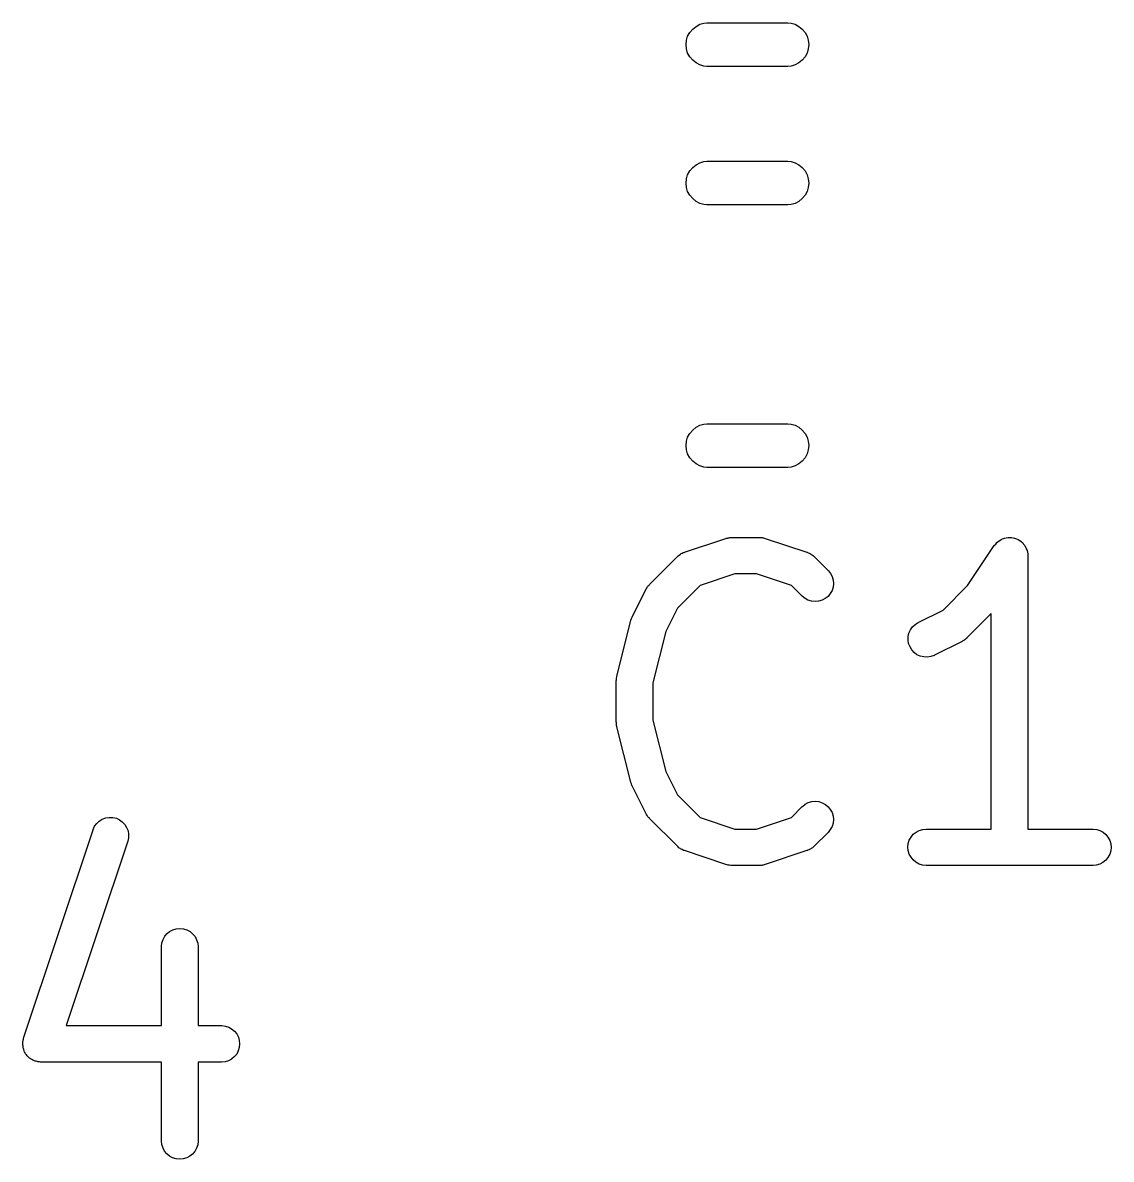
# Model space of a CAD drawing. Extents: x 160.5 to 231.1, y -123.8 to -81.5.
# Drawn here: x 185.312 to 188.298, y -94.918 to -91.8 of the extents above; entities that cross this region are included whole.
import ezdxf

# ---------------------------------------------------------------- set-up
doc = ezdxf.new("R2010")
doc.units = 0
doc.layers.add('BLACK', color=7, linetype='CONTINUOUS')

msp = doc.modelspace()

# ---------------------------------------------------------------- linework, layer by layer
at = {"layer": 'BLACK', "linetype": 'CONTINUOUS'}
for p, q in [((187.142, -91.8265), (187.15, -91.8174)), ((187.15, -91.8174), (187.159, -91.8099)), ((187.159, -91.8099), (187.169, -91.8043)), ((187.169, -91.8043), (187.18, -91.8009)), ((187.18, -91.8009), (187.189, -91.8)), ((187.189, -91.8), (187.411, -91.8)), ((187.411, -91.8), (187.42, -91.8009)), ((187.42, -91.8009), (187.431, -91.8043)), ((187.431, -91.8043), (187.441, -91.8099)), ((187.441, -91.8099), (187.45, -91.8174)), ((187.45, -91.8174), (187.458, -91.8265)), ((187.132, -91.86), (187.133, -91.8482)), ((187.133, -91.8482), (187.136, -91.8369)), ((187.136, -91.8369), (187.142, -91.8265)), ((187.458, -91.8265), (187.464, -91.8369)), ((187.464, -91.8369), (187.467, -91.8482)), ((187.467, -91.8482), (187.468, -91.86)), ((187.133, -91.8718), (187.132, -91.86)), ((187.136, -91.8831), (187.133, -91.8718)), ((187.142, -91.8935), (187.136, -91.8831)), ((187.464, -91.8831), (187.458, -91.8935)), ((187.467, -91.8718), (187.464, -91.8831)), ((187.468, -91.86), (187.467, -91.8718)), ((187.15, -91.9026), (187.142, -91.8935)), ((187.159, -91.9101), (187.15, -91.9026)), ((187.169, -91.9157), (187.159, -91.9101)), ((187.441, -91.9101), (187.431, -91.9157)), ((187.45, -91.9026), (187.441, -91.9101)), ((187.458, -91.8935), (187.45, -91.9026)), ((187.18, -91.9191), (187.169, -91.9157)), ((187.189, -91.92), (187.18, -91.9191)), ((187.411, -91.92), (187.189, -91.92)), ((187.42, -91.9191), (187.411, -91.92)), ((187.431, -91.9157), (187.42, -91.9191)), ((187.15, -92.1974), (187.159, -92.1899)), ((187.159, -92.1899), (187.169, -92.1843)), ((187.169, -92.1843), (187.18, -92.1809)), ((187.18, -92.1809), (187.189, -92.18)), ((187.189, -92.18), (187.411, -92.18)), ((187.411, -92.18), (187.42, -92.1809)), ((187.42, -92.1809), (187.431, -92.1843)), ((187.431, -92.1843), (187.441, -92.1899)), ((187.441, -92.1899), (187.45, -92.1974)), ((187.133, -92.2282), (187.136, -92.2169)), ((187.136, -92.2169), (187.142, -92.2065)), ((187.142, -92.2065), (187.15, -92.1974)), ((187.45, -92.1974), (187.458, -92.2065)), ((187.458, -92.2065), (187.464, -92.2169)), ((187.464, -92.2169), (187.467, -92.2282)), ((187.132, -92.24), (187.133, -92.2282)), ((187.133, -92.2518), (187.132, -92.24)), ((187.136, -92.2631), (187.133, -92.2518)), ((187.467, -92.2518), (187.464, -92.2631)), ((187.467, -92.2282), (187.468, -92.24)), ((187.468, -92.24), (187.467, -92.2518)), ((187.142, -92.2735), (187.136, -92.2631)), ((187.15, -92.2826), (187.142, -92.2735)), ((187.159, -92.2901), (187.15, -92.2826)), ((187.45, -92.2826), (187.441, -92.2901)), ((187.458, -92.2735), (187.45, -92.2826)), ((187.464, -92.2631), (187.458, -92.2735)), ((187.169, -92.2957), (187.159, -92.2901)), ((187.18, -92.2991), (187.169, -92.2957)), ((187.189, -92.3), (187.18, -92.2991)), ((187.411, -92.3), (187.189, -92.3)), ((187.42, -92.2991), (187.411, -92.3)), ((187.431, -92.2957), (187.42, -92.2991)), ((187.441, -92.2901), (187.431, -92.2957)), ((187.15, -92.9174), (187.159, -92.9099)), ((187.159, -92.9099), (187.169, -92.9043)), ((187.169, -92.9043), (187.18, -92.9009)), ((187.18, -92.9009), (187.189, -92.9)), ((187.189, -92.9), (187.411, -92.9)), ((187.411, -92.9), (187.42, -92.9009)), ((187.42, -92.9009), (187.431, -92.9043)), ((187.431, -92.9043), (187.441, -92.9099)), ((187.441, -92.9099), (187.45, -92.9174)), ((187.133, -92.9482), (187.136, -92.9369)), ((187.136, -92.9369), (187.142, -92.9265)), ((187.142, -92.9265), (187.15, -92.9174)), ((187.45, -92.9174), (187.458, -92.9265)), ((187.458, -92.9265), (187.464, -92.9369)), ((187.464, -92.9369), (187.467, -92.9482)), ((187.132, -92.96), (187.133, -92.9482)), ((187.133, -92.9718), (187.132, -92.96)), ((187.136, -92.9831), (187.133, -92.9718)), ((187.467, -92.9718), (187.464, -92.9831)), ((187.467, -92.9482), (187.468, -92.96)), ((187.468, -92.96), (187.467, -92.9718)), ((187.142, -92.9935), (187.136, -92.9831)), ((187.15, -93.0026), (187.142, -92.9935)), ((187.159, -93.0101), (187.15, -93.0026)), ((187.45, -93.0026), (187.441, -93.0101)), ((187.458, -92.9935), (187.45, -93.0026)), ((187.464, -92.9831), (187.458, -92.9935)), ((187.169, -93.0157), (187.159, -93.0101)), ((187.18, -93.0191), (187.169, -93.0157)), ((187.189, -93.02), (187.18, -93.0191)), ((187.411, -93.02), (187.189, -93.02)), ((187.42, -93.0191), (187.411, -93.02)), ((187.431, -93.0157), (187.42, -93.0191)), ((187.441, -93.0101), (187.431, -93.0157)), ((187.127, -93.2526), (187.241, -93.2145)), ((187.241, -93.2145), (187.242, -93.2143)), ((187.242, -93.2143), (187.245, -93.2137)), ((187.245, -93.2137), (187.247, -93.2129)), ((187.247, -93.2129), (187.25, -93.2127)), ((187.25, -93.2127), (187.252, -93.2122)), ((187.252, -93.2122), (187.254, -93.2122)), ((187.254, -93.2122), (187.257, -93.2119)), ((187.257, -93.2119), (187.333, -93.2119)), ((187.333, -93.2119), (187.334, -93.2119)), ((187.334, -93.2119), (187.337, -93.2122)), ((187.337, -93.2122), (187.34, -93.2123)), ((187.34, -93.2123), (187.342, -93.2128)), ((187.342, -93.2128), (187.344, -93.213)), ((187.344, -93.213), (187.346, -93.2138)), ((187.346, -93.2138), (187.349, -93.2145)), ((187.349, -93.2145), (187.463, -93.2526)), ((187.984, -93.2261), (187.988, -93.2231)), ((187.988, -93.2231), (187.992, -93.2201)), ((187.992, -93.22), (187.996, -93.2177)), ((187.992, -93.2201), (187.992, -93.22)), ((187.992, -93.22), (187.992, -93.22)), ((187.996, -93.2177), (188, -93.2155)), ((188, -93.2155), (188.005, -93.2141)), ((188, -93.2155), (188, -93.2155)), ((188, -93.2155), (188, -93.2155)), ((188.005, -93.2141), (188.01, -93.2128)), ((188.01, -93.2128), (188.015, -93.2123)), ((188.01, -93.2128), (188.01, -93.2128)), ((188.01, -93.2128), (188.01, -93.2128)), ((188.015, -93.2123), (188.019, -93.2119)), ((188.019, -93.2119), (188.019, -93.2119)), ((188.019, -93.2119), (188.024, -93.2124)), ((188.019, -93.2119), (188.019, -93.2119)), ((188.024, -93.2124), (188.029, -93.2129)), ((188.029, -93.2129), (188.029, -93.2129)), ((188.029, -93.2129), (188.029, -93.2129)), ((188.029, -93.2129), (188.033, -93.2142)), ((188.033, -93.2142), (188.038, -93.2158)), ((188.038, -93.2158), (188.038, -93.2158)), ((188.038, -93.2158), (188.038, -93.2158)), ((188.038, -93.2158), (188.043, -93.218)), ((188.043, -93.218), (188.047, -93.2205)), ((188.047, -93.2205), (188.047, -93.2205)), ((188.047, -93.2205), (188.047, -93.2205)), ((188.047, -93.2205), (188.051, -93.2235)), ((188.051, -93.2235), (188.055, -93.2267)), ((187.118, -93.2565), (187.121, -93.2551)), ((187.121, -93.2551), (187.124, -93.2536)), ((187.124, -93.2536), (187.126, -93.2532)), ((187.126, -93.2532), (187.127, -93.2526)), ((187.463, -93.2526), (187.464, -93.2528)), ((187.464, -93.2528), (187.465, -93.2534)), ((187.465, -93.2534), (187.467, -93.2538)), ((187.467, -93.2538), (187.47, -93.2555)), ((187.47, -93.2555), (187.473, -93.2569)), ((187.904, -93.3443), (187.977, -93.2342)), ((187.977, -93.2342), (187.978, -93.2337)), ((187.978, -93.2336), (187.981, -93.2301)), ((187.978, -93.2337), (187.978, -93.2336)), ((187.978, -93.2336), (187.978, -93.2336)), ((187.978, -93.2337), (187.978, -93.2337)), ((187.981, -93.2301), (187.984, -93.2262)), ((187.984, -93.2262), (187.984, -93.2261)), ((187.984, -93.2262), (187.984, -93.2262)), ((188.055, -93.2267), (188.055, -93.2267)), ((188.055, -93.2267), (188.055, -93.2267)), ((188.055, -93.2267), (188.057, -93.2302)), ((188.057, -93.2302), (188.061, -93.2342)), ((188.061, -93.2342), (188.061, -93.2343)), ((188.061, -93.2343), (188.061, -93.2343)), ((188.061, -93.2343), (188.063, -93.2384)), ((188.063, -93.2384), (188.065, -93.2428)), ((188.065, -93.2428), (188.065, -93.2429)), ((188.065, -93.2429), (188.065, -93.2429)), ((188.065, -93.2429), (188.067, -93.2474)), ((188.067, -93.2474), (188.068, -93.2522)), ((188.068, -93.2522), (188.068, -93.2522)), ((188.068, -93.2522), (188.068, -93.2523)), ((188.068, -93.2523), (188.069, -93.2569)), ((187.031, -93.3408), (187.108, -93.2646)), ((187.108, -93.2642), (187.109, -93.2632)), ((187.108, -93.2646), (187.108, -93.2642)), ((187.109, -93.2632), (187.11, -93.2622)), ((187.11, -93.2622), (187.113, -93.2602)), ((187.113, -93.2602), (187.116, -93.2581)), ((187.116, -93.2581), (187.117, -93.2574)), ((187.117, -93.2574), (187.118, -93.2565)), ((187.473, -93.2569), (187.474, -93.2578)), ((187.474, -93.2578), (187.475, -93.2584)), ((187.475, -93.2584), (187.478, -93.2606)), ((187.478, -93.2606), (187.481, -93.2626)), ((187.481, -93.2626), (187.482, -93.2637)), ((187.482, -93.2637), (187.483, -93.2646)), ((187.483, -93.2646), (187.521, -93.3027)), ((188.069, -93.2569), (188.069, -93.2619)), ((188.069, -93.2619), (188.069, -94.0119)), ((187.265, -93.3119), (187.17, -93.3437)), ((187.325, -93.3119), (187.265, -93.3119)), ((187.421, -93.3437), (187.325, -93.3119)), ((187.521, -93.3027), (187.522, -93.3032)), ((187.522, -93.3032), (187.528, -93.3109)), ((187.528, -93.3109), (187.532, -93.3195)), ((187.024, -93.3508), (187.025, -93.3484)), ((187.025, -93.3484), (187.026, -93.3468)), ((187.026, -93.3468), (187.028, -93.345)), ((187.028, -93.345), (187.03, -93.343)), ((187.03, -93.343), (187.031, -93.3408)), ((187.17, -93.3437), (187.108, -93.4058)), ((187.45, -93.3734), (187.421, -93.3437)), ((187.532, -93.3195), (187.535, -93.3289)), ((187.535, -93.3483), (187.532, -93.3576)), ((187.535, -93.3289), (187.536, -93.3386)), ((187.536, -93.3386), (187.535, -93.3483)), ((187.837, -93.4113), (187.904, -93.3443)), ((186.984, -93.43), (187.022, -93.3538)), ((187.022, -93.3532), (187.024, -93.3508)), ((187.022, -93.3538), (187.022, -93.3532)), ((187.458, -93.3796), (187.45, -93.3734)), ((187.466, -93.3843), (187.458, -93.3796)), ((187.513, -93.3798), (187.505, -93.3844)), ((187.521, -93.3737), (187.513, -93.3798)), ((187.527, -93.3662), (187.521, -93.3737)), ((187.532, -93.3576), (187.527, -93.3662)), ((187.108, -93.4058), (187.076, -93.4698)), ((187.476, -93.3871), (187.466, -93.3843)), ((187.486, -93.3881), (187.476, -93.3871)), ((187.495, -93.3872), (187.486, -93.3881)), ((187.505, -93.3844), (187.495, -93.3872)), ((187.768, -93.4458), (187.837, -93.4113)), ((186.942, -93.5926), (186.98, -93.4403)), ((186.98, -93.4391), (186.982, -93.4348)), ((186.98, -93.4394), (186.98, -93.4391)), ((186.98, -93.4396), (186.98, -93.4394)), ((186.98, -93.4403), (186.98, -93.4396)), ((186.982, -93.4348), (186.984, -93.4304)), ((186.984, -93.4302), (186.984, -93.43)), ((186.984, -93.4304), (186.984, -93.4302)), ((187.969, -93.4207), (187.902, -93.4877)), ((187.969, -94.0119), (187.969, -93.4207)), ((187.076, -93.4698), (187.04, -93.6109)), ((187.741, -93.484), (187.743, -93.4745)), ((187.743, -93.4745), (187.747, -93.4656)), ((187.747, -93.4656), (187.753, -93.4577)), ((187.753, -93.4577), (187.76, -93.4509)), ((187.76, -93.4509), (187.768, -93.4458)), ((187.741, -93.4938), (187.741, -93.484)), ((187.742, -93.5034), (187.741, -93.4938)), ((187.746, -93.5125), (187.742, -93.5034)), ((187.889, -93.4971), (187.813, -93.5352)), ((187.891, -93.4956), (187.889, -93.4971)), ((187.894, -93.4943), (187.891, -93.4956)), ((187.896, -93.493), (187.894, -93.4943)), ((187.897, -93.4919), (187.896, -93.493)), ((187.899, -93.49), (187.897, -93.4919)), ((187.902, -93.4882), (187.899, -93.49)), ((187.902, -93.4877), (187.902, -93.4882)), ((187.751, -93.5208), (187.746, -93.5125)), ((187.757, -93.528), (187.751, -93.5208)), ((187.765, -93.5337), (187.757, -93.528)), ((187.774, -93.5377), (187.765, -93.5337)), ((187.812, -93.5355), (187.803, -93.5389)), ((187.813, -93.5352), (187.812, -93.5355)), ((187.784, -93.54), (187.774, -93.5377)), ((187.793, -93.5404), (187.784, -93.54)), ((187.803, -93.5389), (187.793, -93.5404)), ((186.941, -93.5983), (186.942, -93.5944)), ((186.941, -93.6023), (186.941, -93.5983)), ((186.942, -93.5935), (186.942, -93.5926)), ((186.942, -93.5944), (186.942, -93.5935)), ((186.94, -93.6041), (186.941, -93.6032)), ((186.94, -93.6048), (186.94, -93.6041)), ((186.94, -93.719), (186.94, -93.6048)), ((186.941, -93.6032), (186.941, -93.6023)), ((187.04, -93.6109), (187.04, -93.7129)), ((186.941, -93.7199), (186.94, -93.719)), ((186.941, -93.7208), (186.941, -93.7199)), ((186.941, -93.7248), (186.941, -93.7208)), ((187.04, -93.7129), (187.076, -93.854)), ((186.941, -93.7288), (186.941, -93.7248)), ((186.942, -93.7296), (186.941, -93.7288)), ((186.942, -93.7305), (186.942, -93.7296)), ((186.942, -93.7312), (186.942, -93.7305)), ((186.98, -93.8836), (186.942, -93.7312)), ((187.076, -93.854), (187.108, -93.918)), ((186.98, -93.8838), (186.98, -93.8836)), ((186.98, -93.884), (186.98, -93.8838)), ((186.982, -93.8883), (186.98, -93.884)), ((186.983, -93.8927), (186.982, -93.8883)), ((186.983, -93.8929), (186.983, -93.8927)), ((186.984, -93.8932), (186.983, -93.8929)), ((186.984, -93.8938), (186.984, -93.8932)), ((187.022, -93.97), (186.984, -93.8938)), ((187.108, -93.918), (187.17, -93.9801)), ((187.458, -93.9438), (187.467, -93.9393)), ((187.467, -93.9393), (187.477, -93.9366)), ((187.477, -93.9366), (187.486, -93.9357)), ((187.486, -93.9357), (187.496, -93.9368)), ((187.496, -93.9368), (187.505, -93.9397)), ((187.505, -93.9397), (187.514, -93.9444)), ((187.023, -93.9724), (187.022, -93.97)), ((187.025, -93.9749), (187.023, -93.9724)), ((187.421, -93.9801), (187.45, -93.9504)), ((187.45, -93.9504), (187.451, -93.9499)), ((187.451, -93.9499), (187.458, -93.9438)), ((187.514, -93.9444), (187.521, -93.9506)), ((187.521, -93.9506), (187.527, -93.9582)), ((187.527, -93.9582), (187.532, -93.9668)), ((187.532, -93.9668), (187.535, -93.9762)), ((185.505, -94.0133), (185.509, -94.0045)), ((185.509, -94.0045), (185.515, -93.9966)), ((185.515, -93.9966), (185.522, -93.99)), ((185.522, -93.99), (185.53, -93.9849)), ((185.53, -93.9849), (185.54, -93.9815)), ((185.54, -93.9815), (185.549, -93.9799)), ((185.549, -93.9799), (185.559, -93.9803)), ((185.559, -93.9803), (185.569, -93.9825)), ((185.569, -93.9825), (185.577, -93.9865)), ((185.577, -93.9865), (185.585, -93.9922)), ((185.585, -93.9922), (185.592, -93.9993)), ((185.592, -93.9993), (185.597, -94.0076)), ((187.026, -93.9765), (187.025, -93.9749)), ((187.027, -93.9782), (187.026, -93.9765)), ((187.029, -93.9803), (187.027, -93.9782)), ((187.031, -93.9825), (187.029, -93.9803)), ((187.031, -93.983), (187.031, -93.9825)), ((187.108, -94.0592), (187.031, -93.983)), ((187.17, -93.9801), (187.265, -94.0119)), ((187.325, -94.0119), (187.421, -93.9801)), ((187.535, -93.9956), (187.532, -94.0049)), ((187.535, -93.9762), (187.536, -93.9859)), ((187.536, -93.9859), (187.535, -93.9956)), ((185.314, -94.5854), (185.505, -94.014)), ((185.505, -94.014), (185.505, -94.0133)), ((185.597, -94.0076), (185.601, -94.0167)), ((185.601, -94.0167), (185.602, -94.0264)), ((185.602, -94.0264), (185.602, -94.0361)), ((187.265, -94.0119), (187.325, -94.0119)), ((187.521, -94.0211), (187.483, -94.0592)), ((187.527, -94.0135), (187.521, -94.0211)), ((187.532, -94.0049), (187.527, -94.0135)), ((187.744, -94.0425), (187.749, -94.0339)), ((187.749, -94.0339), (187.755, -94.0264)), ((187.755, -94.0264), (187.763, -94.0203)), ((187.763, -94.0203), (187.771, -94.0157)), ((187.771, -94.0157), (187.781, -94.0129)), ((187.781, -94.0129), (187.79, -94.0119)), ((187.79, -94.0119), (187.969, -94.0119)), ((188.069, -94.0119), (188.248, -94.0119)), ((188.248, -94.0119), (188.248, -94.0119)), ((188.248, -94.0119), (188.258, -94.013)), ((188.258, -94.013), (188.267, -94.0159)), ((188.267, -94.0159), (188.276, -94.0206)), ((188.276, -94.0206), (188.283, -94.0269)), ((188.283, -94.0269), (188.289, -94.0345)), ((188.289, -94.0345), (188.294, -94.0432)), ((185.6, -94.0456), (185.431, -94.5512)), ((185.602, -94.0361), (185.6, -94.0456)), ((187.109, -94.0601), (187.108, -94.0592)), ((187.11, -94.0612), (187.109, -94.0601)), ((187.112, -94.0632), (187.11, -94.0612)), ((187.115, -94.0654), (187.112, -94.0632)), ((187.116, -94.0661), (187.115, -94.0654)), ((187.118, -94.0669), (187.116, -94.0661)), ((187.121, -94.0684), (187.118, -94.0669)), ((187.474, -94.0664), (187.472, -94.0673)), ((187.475, -94.0657), (187.474, -94.0664)), ((187.478, -94.0636), (187.475, -94.0657)), ((187.48, -94.0616), (187.478, -94.0636)), ((187.481, -94.0606), (187.48, -94.0616)), ((187.482, -94.0597), (187.481, -94.0606)), ((187.483, -94.0592), (187.482, -94.0597)), ((187.74, -94.0616), (187.741, -94.0519)), ((187.741, -94.0713), (187.74, -94.0616)), ((187.741, -94.0519), (187.744, -94.0425)), ((188.294, -94.0432), (188.297, -94.0525)), ((188.297, -94.0525), (188.298, -94.0623)), ((188.298, -94.0623), (188.297, -94.072)), ((187.124, -94.07), (187.121, -94.0684)), ((187.125, -94.0704), (187.124, -94.07)), ((187.126, -94.071), (187.125, -94.0704)), ((187.127, -94.0712), (187.126, -94.071)), ((187.241, -94.1093), (187.127, -94.0712)), ((187.463, -94.0712), (187.349, -94.1093)), ((187.465, -94.0706), (187.463, -94.0712)), ((187.466, -94.0702), (187.465, -94.0706)), ((187.469, -94.0687), (187.466, -94.0702)), ((187.472, -94.0673), (187.469, -94.0687)), ((187.744, -94.0806), (187.741, -94.0713)), ((187.749, -94.0893), (187.744, -94.0806)), ((187.755, -94.0969), (187.749, -94.0893)), ((187.762, -94.1032), (187.755, -94.0969)), ((188.283, -94.0974), (188.275, -94.1035)), ((188.289, -94.0899), (188.283, -94.0974)), ((188.294, -94.0813), (188.289, -94.0899)), ((188.297, -94.072), (188.294, -94.0813)), ((187.244, -94.11), (187.241, -94.1093)), ((187.247, -94.1108), (187.244, -94.11)), ((187.249, -94.111), (187.247, -94.1108)), ((187.251, -94.1115), (187.249, -94.111)), ((187.254, -94.1116), (187.251, -94.1115)), ((187.256, -94.1119), (187.254, -94.1116)), ((187.257, -94.1119), (187.256, -94.1119)), ((187.333, -94.1119), (187.257, -94.1119)), ((187.336, -94.1116), (187.333, -94.1119)), ((187.339, -94.1116), (187.336, -94.1116)), ((187.341, -94.1112), (187.339, -94.1116)), ((187.343, -94.111), (187.341, -94.1112)), ((187.346, -94.1101), (187.343, -94.111)), ((187.348, -94.1096), (187.346, -94.1101)), ((187.349, -94.1093), (187.348, -94.1096)), ((187.771, -94.1079), (187.762, -94.1032)), ((187.78, -94.1108), (187.771, -94.1079)), ((187.79, -94.1119), (187.78, -94.1108)), ((188.248, -94.1119), (187.79, -94.1119)), ((187.79, -94.1119), (187.79, -94.1119)), ((188.257, -94.111), (188.248, -94.1119)), ((188.267, -94.1081), (188.257, -94.111)), ((188.275, -94.1035), (188.267, -94.1081)), ((185.733, -94.2855), (185.743, -94.2846)), ((185.743, -94.2846), (185.753, -94.2856)), ((185.694, -94.3242), (185.697, -94.3149)), ((185.697, -94.3149), (185.702, -94.3063)), ((185.702, -94.3063), (185.708, -94.2988)), ((185.708, -94.2988), (185.715, -94.2927)), ((185.715, -94.2927), (185.724, -94.2882)), ((185.724, -94.2882), (185.733, -94.2855)), ((185.753, -94.2856), (185.762, -94.2885)), ((185.762, -94.2885), (185.771, -94.2931)), ((185.771, -94.2931), (185.778, -94.2993)), ((185.778, -94.2993), (185.785, -94.3069)), ((185.785, -94.3069), (185.789, -94.3155)), ((185.789, -94.3155), (185.792, -94.3249)), ((185.693, -94.3339), (185.694, -94.3242)), ((185.693, -94.3346), (185.693, -94.3339)), ((185.693, -94.5512), (185.693, -94.3346)), ((185.792, -94.3249), (185.793, -94.3346)), ((185.793, -94.3346), (185.793, -94.5512)), ((185.431, -94.5512), (185.693, -94.5512)), ((185.793, -94.5512), (185.857, -94.5512)), ((185.857, -94.5512), (185.858, -94.5512)), ((185.858, -94.5512), (185.868, -94.5523)), ((185.868, -94.5523), (185.877, -94.5553)), ((185.877, -94.5553), (185.885, -94.56)), ((185.885, -94.56), (185.893, -94.5663)), ((185.312, -94.5949), (185.313, -94.5931)), ((185.312, -94.5979), (185.312, -94.5949)), ((185.313, -94.5912), (185.314, -94.5883)), ((185.313, -94.5931), (185.313, -94.5912)), ((185.314, -94.5883), (185.314, -94.5854)), ((185.893, -94.5663), (185.899, -94.5739)), ((185.899, -94.5739), (185.904, -94.5825)), ((185.904, -94.5825), (185.906, -94.5919)), ((185.906, -94.5919), (185.907, -94.6016)), ((185.312, -94.6009), (185.312, -94.5979)), ((185.312, -94.6028), (185.312, -94.6009)), ((185.312, -94.6047), (185.312, -94.6028)), ((185.313, -94.6076), (185.312, -94.6047)), ((185.313, -94.6106), (185.313, -94.6076)), ((185.313, -94.6124), (185.313, -94.6106)), ((185.314, -94.6143), (185.313, -94.6124)), ((185.315, -94.6171), (185.314, -94.6143)), ((185.316, -94.62), (185.315, -94.6171)), ((185.316, -94.6217), (185.316, -94.62)), ((185.317, -94.6234), (185.316, -94.6217)), ((185.319, -94.626), (185.317, -94.6234)), ((185.32, -94.6286), (185.319, -94.626)), ((185.903, -94.6206), (185.899, -94.6292)), ((185.906, -94.6113), (185.903, -94.6206)), ((185.907, -94.6016), (185.906, -94.6113)), ((185.321, -94.6301), (185.32, -94.6286)), ((185.322, -94.6317), (185.321, -94.6301)), ((185.324, -94.6339), (185.322, -94.6317)), ((185.326, -94.6362), (185.324, -94.6339)), ((185.328, -94.6374), (185.326, -94.6362)), ((185.329, -94.6388), (185.328, -94.6374)), ((185.331, -94.6406), (185.329, -94.6388)), ((185.334, -94.6425), (185.331, -94.6406)), ((185.335, -94.6434), (185.334, -94.6425)), ((185.337, -94.6445), (185.335, -94.6434)), ((185.34, -94.6458), (185.337, -94.6445)), ((185.342, -94.6472), (185.34, -94.6458)), ((185.344, -94.6478), (185.342, -94.6472)), ((185.346, -94.6486), (185.344, -94.6478)), ((185.349, -94.6492), (185.346, -94.6486)), ((185.352, -94.6501), (185.349, -94.6492)), ((185.353, -94.6504), (185.352, -94.6501)), ((185.355, -94.6508), (185.353, -94.6504)), ((185.358, -94.6509), (185.355, -94.6508)), ((185.361, -94.6512), (185.358, -94.6509)), ((185.362, -94.6512), (185.361, -94.6512)), ((185.693, -94.6512), (185.362, -94.6512)), ((185.693, -94.8679), (185.693, -94.6512)), ((185.857, -94.6512), (185.793, -94.6512)), ((185.793, -94.6512), (185.793, -94.8679)), ((185.867, -94.6503), (185.857, -94.6512)), ((185.876, -94.6475), (185.867, -94.6503)), ((185.885, -94.6429), (185.876, -94.6475)), ((185.892, -94.6367), (185.885, -94.6429)), ((185.899, -94.6292), (185.892, -94.6367)), ((185.694, -94.8776), (185.693, -94.8679)), ((185.697, -94.887), (185.694, -94.8776)), ((185.793, -94.8686), (185.792, -94.8783)), ((185.793, -94.8679), (185.793, -94.8686)), ((185.701, -94.8956), (185.697, -94.887)), ((185.707, -94.9031), (185.701, -94.8956)), ((185.715, -94.9094), (185.707, -94.9031)), ((185.778, -94.9036), (185.77, -94.9097)), ((185.784, -94.8962), (185.778, -94.9036)), ((185.789, -94.8876), (185.784, -94.8962)), ((185.792, -94.8783), (185.789, -94.8876)), ((185.723, -94.914), (185.715, -94.9094)), ((185.733, -94.9169), (185.723, -94.914)), ((185.743, -94.9179), (185.733, -94.9169)), ((185.752, -94.917), (185.743, -94.9179)), ((185.762, -94.9143), (185.752, -94.917)), ((185.77, -94.9097), (185.762, -94.9143))]:
    msp.add_line(p, q, dxfattribs=at)

doc.saveas('drawing.dxf')
